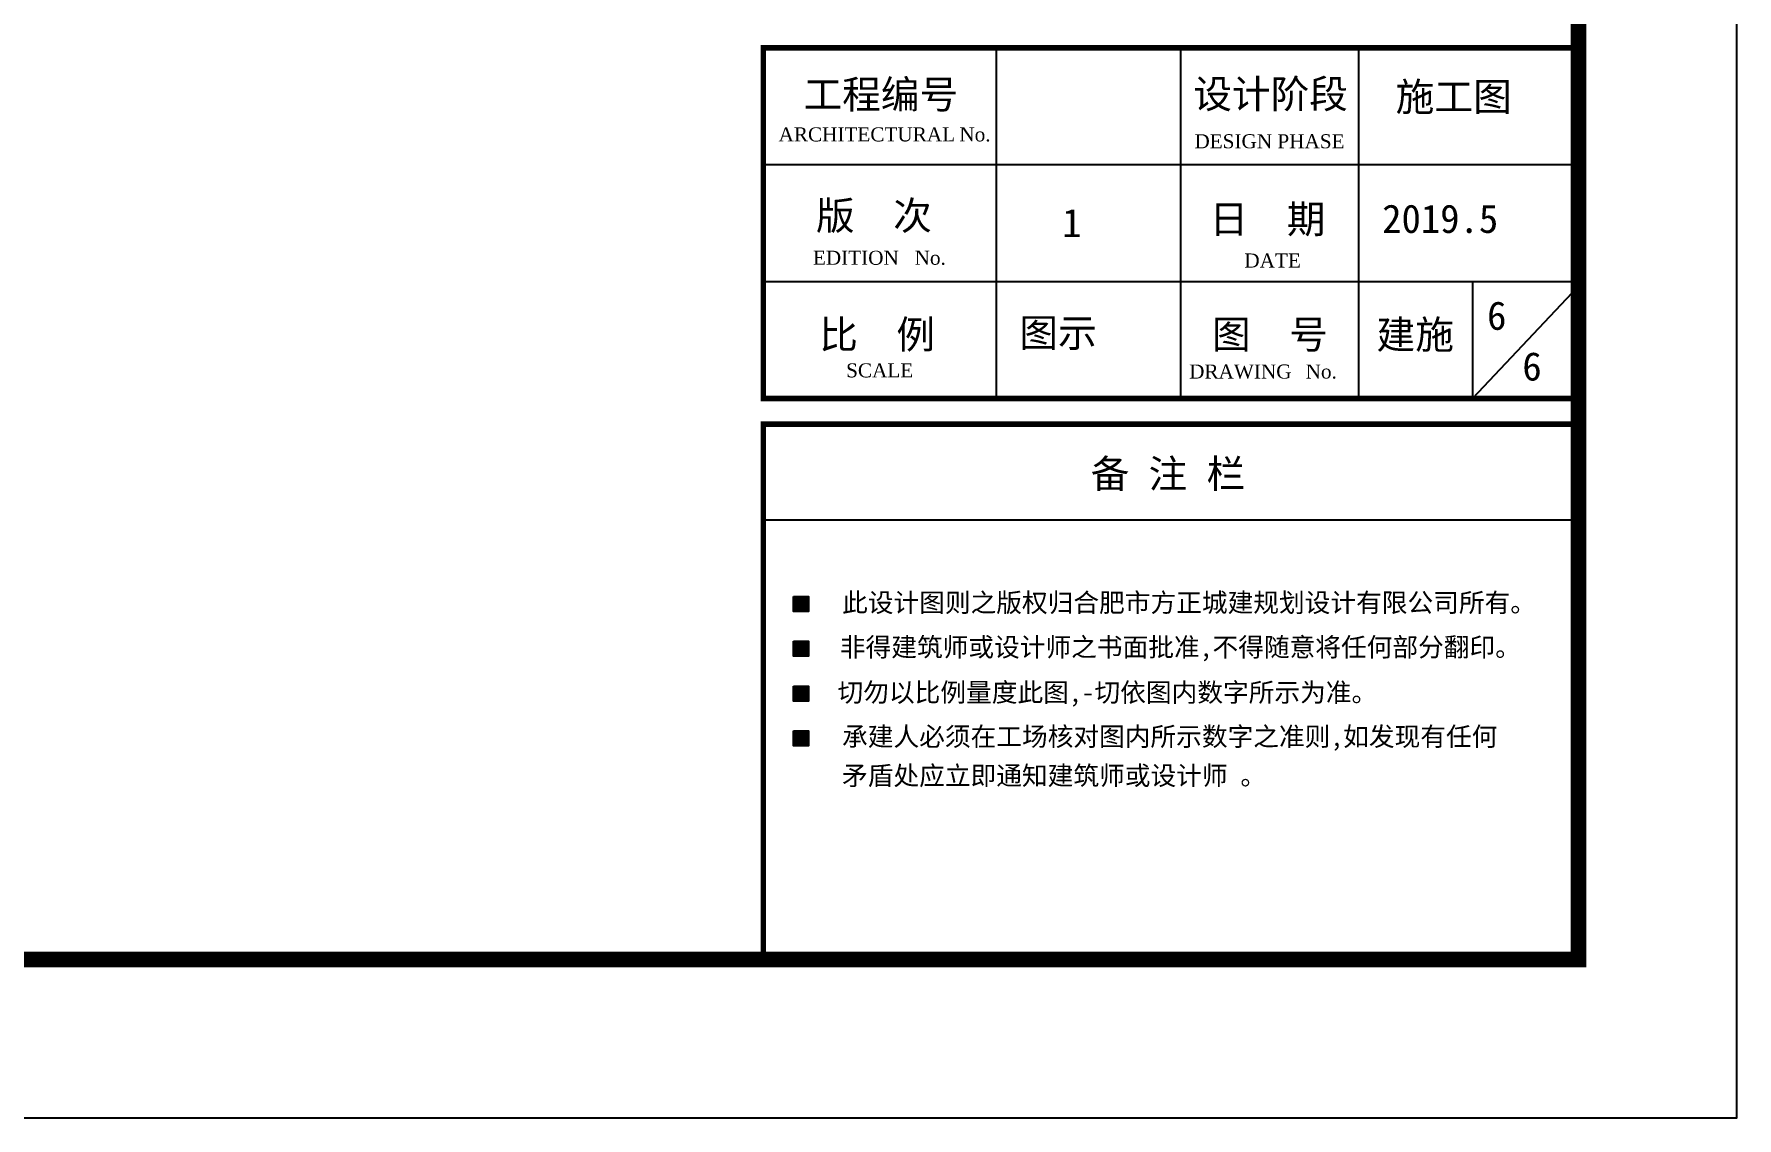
# Model space of a CAD drawing. Extents: x 962303 to 1579583, y -174742 to 224716.
# Drawn here: x 1407305 to 1423433, y -174742 to -164479 of the extents above; entities that cross this region are included whole.
import ezdxf

# ---------------------------------------------------------------- set-up
doc = ezdxf.new("R2010")
doc.units = 0
doc.header["$LTSCALE"] = 1000
doc.header["$MEASUREMENT"] = 0
for name, color, linetype in [('1', 140, 'Continuous'), ('PUB_TEXT', 7, 'Continuous'), ('PUB_TITLE', 4, 'Continuous')]:
    doc.layers.add(name, color=color, linetype=linetype)
doc.styles.add('GHF', font='times.ttf')
doc.styles.add('STYLE1', font='simhei.ttf', dxfattribs={"width": 0.8})

# ---------------------------------------------------------------- blocks, each defined once
blk = doc.blocks.new('*U6')
at = {"layer": 'PUB_TEXT', "style": 'STYLE1'}
blk.add_text('备 注 栏', height=180, dxfattribs=at).set_placement((503976, -819747))

msp = doc.modelspace()

# ---------------------------------------------------------------- hatches: boundary and pattern name
for points in [[(1414497.8, -169946.3), (1414640.3, -169946.3), (1414640.3, -169803.9), (1414497.8, -169803.9)], [(1414497.8, -170370.5), (1414640.3, -170370.5), (1414640.3, -170228.1), (1414497.8, -170228.1)], [(1414497.8, -170794.7), (1414640.3, -170794.7), (1414640.3, -170652.3), (1414497.8, -170652.3)], [(1414497.8, -171218.9), (1414640.3, -171218.9), (1414640.3, -171076.6), (1414497.8, -171076.6)]]:
    msp.add_hatch(color=256).paths.add_polyline_path(points)

# ---------------------------------------------------------------- linework, layer by layer
for points in [[(1414497.8, -169803.9), (1414640.3, -169803.9), (1414640.3, -169946.3), (1414497.8, -169946.3)], [(1414497.8, -170228.1), (1414640.3, -170228.1), (1414640.3, -170370.5), (1414497.8, -170370.5)], [(1414497.8, -170652.3), (1414640.3, -170652.3), (1414640.3, -170794.7), (1414497.8, -170794.7)], [(1414497.8, -171076.6), (1414640.3, -171076.6), (1414640.3, -171218.9), (1414497.8, -171218.9)]]:
    msp.add_lwpolyline(points, close=True)
at = {"layer": '1'}
msp.add_line((1414880.5, -168172.3), (1421972.8, -168172.3), dxfattribs=at)
at = {"layer": 'PUB_TITLE', "color": 4}
for p, q in [((1414211.3, -164608.8), (1421972.8, -164608.8)), ((1414211.3, -164608.8), (1421972.8, -164608.8)), ((1416416, -164608.8), (1416416, -167929.6)), ((1418161.9, -164608.8), (1418161.9, -167929.6)), ((1419848.8, -164608.8), (1419848.8, -167929.6)), ((1414211.3, -165715.7), (1421972.8, -165715.7)), ((1414211.3, -166822.7), (1421972.8, -166822.7)), ((1421972.8, -166822.7), (1420928.6, -167929.6)), ((1420928.6, -166822.7), (1420928.6, -167929.6)), ((1414211.3, -169077.5), (1421972.8, -169077.5))]:
    msp.add_line(p, q, dxfattribs=at)
at = {"layer": 'PUB_TITLE'}
msp.add_lwpolyline([(1334333.3, -174741.9), (1423433.3, -174741.9), (1423433.3, -111741.9), (1334333.3, -111741.9)], close=True, dxfattribs=at)
at = {"layer": 'PUB_TITLE', "const_width": 150}
msp.add_lwpolyline([(1338083.3, -173241.9), (1421933.3, -173241.9), (1421933.3, -113241.9), (1338083.3, -113241.9)], close=True, dxfattribs=at)
at = {"layer": 'PUB_TITLE', "color": 4, "const_width": 52.2}
msp.add_lwpolyline([(1414211.3, -164608.8), (1421972.8, -164608.8), (1421972.8, -167929.6), (1414211.3, -167929.6)], close=True, dxfattribs=at)
msp.add_lwpolyline([(1414211.3, -173241.9), (1414211.3, -168172.3), (1421972.8, -168172.3), (1421972.8, -172566.7)], dxfattribs=at)

# ---------------------------------------------------------------- block references
at = {"xscale": 1.490946404387368, "yscale": 1.490946356278655, "zscale": 1.490946367463025}
msp.add_blockref('*U6', (665911.2, 1053422.2), dxfattribs=at)

# ---------------------------------------------------------------- texts
at = {"layer": 'PUB_TEXT'}
for s, height, style, p in [('工程编号', 268.37, 'STYLE1', (1414592.5, -165184.3)), (' 设计阶段', 268.37, 'STYLE1', (1418101.7, -165180.8)), ('施工图', 269.27, 'STYLE1', (1420200.2, -165207.9)), ('ARCHITECTURAL', 132.843, 'GHF', (1414356, -165495.5)), ('No.', 132.84, 'GHF', (1416068.8, -165495.5)), ('     DESIGN PHASE', 132.843, 'GHF', (1418044.4, -165560.4)), ('版  次', 268.37, 'STYLE1', (1414710.5, -166332)), ('日  期', 268.37, 'STYLE1', (1418438, -166365.2)), ('2019.5', 269.27, 'STYLE1', (1420073.3, -166362)), ('1', 269.3, 'STYLE1', (1417042.9, -166402)), ('EDITION', 132.84, 'GHF', (1414681.3, -166663.6)), ('No.', 132.84, 'GHF', (1415645.1, -166663.6)), ('DATE', 132.84, 'GHF', (1418768.1, -166689.7)), ('6', 269.3, 'STYLE1', (1421066.7, -167279.4)), ('比  例', 268.37, 'STYLE1', (1414741.3, -167457.7)), ('图示', 269.27, 'STYLE1', (1416635.8, -167442.7)), ('图  号', 268.37, 'STYLE1', (1418461.4, -167457.4)), ('建施', 269.27, 'STYLE1', (1420018.7, -167459.5)), ('6', 269.3, 'STYLE1', (1421400.4, -167759.7)), ('SCALE', 132.84, 'GHF', (1414996.1, -167729.9)), ('DRAWING', 132.84, 'GHF', (1418244.9, -167740.9)), ('No.', 132.84, 'GHF', (1419348.6, -167740.9))]:
    msp.add_text(s, height=height, dxfattribs=dict(at, style=style)).set_placement(p)
at = {"layer": 'PUB_TEXT', "style": 'STYLE1', "width": 1}
for s, p in [('此设计图则之版权归合肥市方正城建规划设计有限公司所有。', (1414957.6, -169951.7)), ('非得建筑师或设计师之书面批准,不得随意将任何部分翻印。', (1414936.7, -170372.8)), ('切勿以比例量度此图,-切依图内数字所示为准。', (1414914.8, -170801.6)), ('承建人必须在工场核对图内所示数字之准则,如发现有任何', (1414957.6, -171219.4)), ('矛盾处应立即通知建筑师或设计师 。', (1414957.6, -171589.7))]:
    msp.add_text(s, height=178.466, dxfattribs=at).set_placement(p)

doc.saveas('drawing.dxf')
